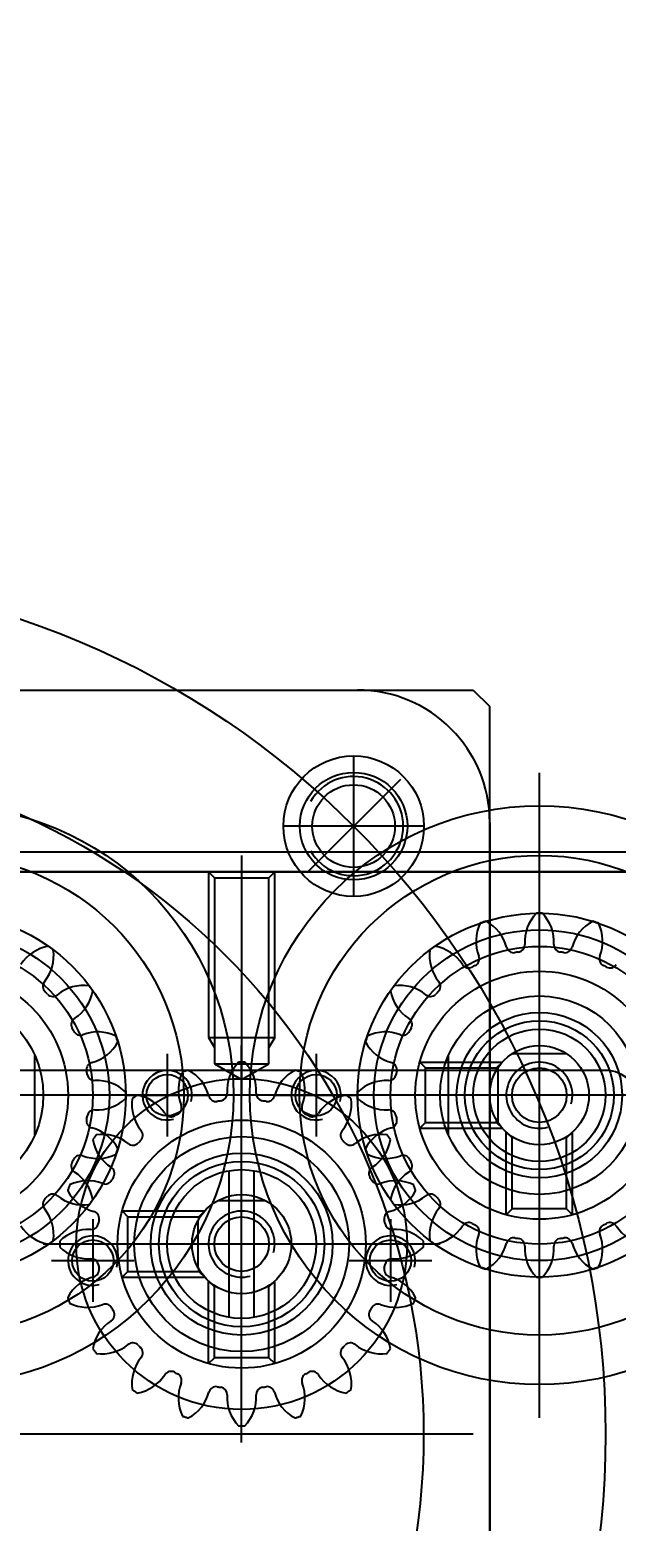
# Model space of a CAD drawing. Header units: inches. Extents: x 0 to 77285, y -118 to 40065.
# Drawn here: x 15796.8 to 15832.3, y 25655.3 to 25745.5 of the extents above; entities that cross this region are included whole.
import ezdxf

# ---------------------------------------------------------------- set-up
doc = ezdxf.new("R2010")
doc.units = ezdxf.units.IN
doc.header["$LTSCALE"] = 5
doc.header["$MEASUREMENT"] = 0
doc.layers.add('A', color=8, linetype='Continuous')
doc.styles.add('SCI', font='')
doc.styles.get('SCI').set_extended_font_data('Gulim')
doc.dimstyles.new('SCH', dxfattribs={"dimtxt": 2.5, "dimasz": 2, "dimexe": 1.25, "dimexo": 0.625, "dimtad": 1, "dimdec": 8, "dimtxsty": 'SCI', "dimcen": 2.5, "dimclrd": 4, "dimclre": 4, "dimclrt": 7, "dimadec": 8, "dimazin": 2, "dimtfac": 1, "dimtdec": 8, "dimtmove": 0, "dimatfit": 3, "dimfxl": 1, "dimarcsym": 0})

# ---------------------------------------------------------------- blocks, each defined once
blk = doc.blocks.new('A$Cc399747e')
for p, q in [((1458.797, 660), (1458.797, 572)), ((1458.797, 586), (1458.797, 653)), ((1459.797, 616), (1547.797, 616)), ((1473.797, 616.5), (1473.797, 592.5)), ((1455.797, 615), (1455.797, 576)), ((1471.797, 611.729), (1471.797, 606.736)), ((1471.797, 611.729), (1472.147, 611.379)), ((1473.797, 612), (1473.797, 597)), ((1475.797, 611.729), (1475.447, 611.379)), ((1475.797, 611.729), (1475.797, 606.736)), ((1472.147, 611.379), (1475.447, 611.379)), ((1472.147, 611.379), (1472.147, 607.086)), ((1475.447, 611.379), (1475.447, 607.086)), ((1473.797, 610), (1473.797, 599)), ((1473.047, 608.937), (1473.047, 600.063)), ((1474.547, 608.937), (1474.547, 600.063)), ((1455.797, 608.5), (1455.797, 582.5)), ((1464.797, 603), (1464.797, 608)), ((1482.797, 603), (1482.797, 608)), ((1455.797, 607.5), (1455.797, 583.5)), ((1472.147, 607.086), (1471.797, 606.736)), ((1472.147, 607.086), (1472.277, 607.086)), ((1475.318, 607.086), (1475.447, 607.086)), ((1475.447, 607.086), (1475.797, 606.736)), ((1481.026, 606.5), (1476.033, 606.5)), ((1476.383, 606.15), (1476.033, 606.5)), ((1476.383, 606.15), (1476.383, 606.021)), ((1480.676, 606.15), (1476.383, 606.15)), ((1481.026, 606.5), (1480.676, 606.15)), ((1480.676, 606.15), (1480.676, 602.85)), ((1467.297, 605.5), (1462.297, 605.5)), ((1476.438, 603.077), (1476.438, 605.923)), ((1485.297, 605.5), (1480.297, 605.5)), ((1461.797, 604.5), (1485.797, 604.5)), ((1466.297, 604.5), (1481.297, 604.5)), ((1468.297, 604.5), (1479.297, 604.5)), ((1453.797, 602.729), (1453.797, 597.736)), ((1453.797, 602.729), (1454.147, 602.379)), ((1454.147, 602.379), (1457.447, 602.379)), ((1454.147, 602.379), (1454.147, 598.086)), ((1457.797, 602.729), (1457.447, 602.379)), ((1457.447, 602.379), (1457.447, 598.086)), ((1457.797, 602.729), (1457.797, 597.736)), ((1476.383, 602.85), (1476.033, 602.5)), ((1481.026, 602.5), (1476.033, 602.5)), ((1476.383, 602.979), (1476.383, 602.85)), ((1480.676, 602.85), (1476.383, 602.85)), ((1481.026, 602.5), (1480.676, 602.85)), ((1475.22, 601.859), (1472.374, 601.859)), ((1454.147, 598.086), (1453.797, 597.736)), ((1454.147, 598.086), (1454.277, 598.086)), ((1457.318, 598.086), (1457.447, 598.086)), ((1457.447, 598.086), (1457.797, 597.736)), ((1461.297, 597.898), (1461.297, 593.102)), ((1469.297, 593), (1469.297, 598)), ((1478.297, 593), (1478.297, 598)), ((1486.297, 597.898), (1486.297, 593.102)), ((1463.026, 597.5), (1458.033, 597.5)), ((1458.383, 597.15), (1458.033, 597.5)), ((1458.298, 593.843), (1458.298, 597.157)), ((1458.383, 597.15), (1458.383, 597.021)), ((1462.676, 597.15), (1458.383, 597.15)), ((1463.026, 597.5), (1462.676, 597.15)), ((1462.676, 597.15), (1462.676, 593.85)), ((1436.297, 595.5), (1475.297, 595.5)), ((1442.797, 595.5), (1468.797, 595.5)), ((1443.797, 595.5), (1467.797, 595.5)), ((1471.797, 595.5), (1466.797, 595.5)), ((1472.297, 595.5), (1511.297, 595.5)), ((1473.797, 581), (1473.797, 595.553)), ((1480.797, 595.5), (1475.797, 595.5)), ((1478.797, 595.5), (1504.797, 595.5)), ((1479.797, 595.5), (1503.797, 595.5)), ((1473.797, 594.553), (1472.147, 593.6)), ((1475.447, 593.6), (1473.797, 594.553)), ((1458.383, 593.85), (1458.033, 593.5)), ((1463.026, 593.5), (1458.033, 593.5)), ((1458.383, 593.979), (1458.383, 593.85)), ((1462.676, 593.85), (1458.383, 593.85)), ((1463.026, 593.5), (1462.676, 593.85)), ((1475.447, 593.6), (1472.147, 593.6)), ((1472.147, 593.6), (1472.147, 582.35)), ((1475.447, 582.35), (1475.447, 593.6)), ((1454.14, 592.999), (1457.454, 592.999)), ((1471.797, 592), (1472.147, 592.606)), ((1475.797, 592), (1475.447, 592.606)), ((1475.797, 592), (1471.797, 592)), ((1471.797, 592), (1471.797, 582)), ((1475.797, 582), (1475.797, 592)), ((1458.797, 579), (1458.797, 586)), ((1467.027, 574.98), (1467.027, 583.48)), ((1617.797, 582), (1042.797, 582)), ((1464.199, 576.402), (1469.856, 582.059)), ((1472.147, 582.35), (1471.797, 582)), ((1475.447, 582.35), (1472.147, 582.35)), ((1475.797, 582), (1475.447, 582.35)), ((1462.777, 579.23), (1471.277, 579.23)), ((1459.797, 571), (1458.797, 572)), ((1547.797, 571), (1459.797, 571)), ((1540.797, 571), (1466.797, 571))]:
    blk.add_line(p, q)
at = {"ltscale": 3}
for p, q in [((1451.787, 594), (1547.787, 594)), ((1042.797, 582), (1617.797, 582)), ((1042.797, 580.8), (1617.797, 580.8))]:
    blk.add_line(p, q, dxfattribs=at)
for centre, radius in [((1503.797, 616), 52.001), ((1503.797, 616), 52.001), ((1503.797, 616), 41), ((1503.797, 634), 20), ((1503.797, 634), 18.5), ((1473.797, 604.5), 10), ((1455.797, 595.5), 17.5), ((1491.797, 595.5), 17.5), ((1473.797, 604.5), 7.5), ((1473.797, 604.5), 6.5), ((1455.797, 595.5), 14.5), ((1473.797, 604.5), 5.5), ((1491.797, 595.5), 14.5), ((1473.797, 604.5), 5), ((1473.797, 604.5), 4.5), ((1473.797, 604.5), 4.5), ((1473.797, 604.5), 3), ((1473.797, 604.5), 3), ((1455.797, 595.5), 11), ((1464.797, 605.5), 1.25), ((1473.797, 604.5), 1.65), ((1491.797, 595.5), 11), ((1482.797, 605.5), 1.25), ((1455.797, 595.5), 10), ((1491.797, 595.5), 10), ((1455.797, 595.5), 9), ((1491.797, 595.5), 9), ((1455.797, 595.5), 7.5), ((1491.797, 595.5), 7.5), ((1455.797, 595.5), 6), ((1491.797, 595.5), 6), ((1455.797, 595.5), 5), ((1455.797, 595.5), 4.5), ((1455.797, 595.5), 4), ((1455.797, 595.5), 3), ((1455.797, 595.5), 3), ((1455.797, 595.5), 1.65), ((1469.297, 595.5), 1.25), ((1478.297, 595.5), 1.25), ((1467.027, 579.23), 4.25), ((1467.027, 579.23), 3.25), ((1467.027, 579.23), 2.5)]:
    blk.add_circle(centre, radius)
for centre, radius, start, end in [((1473.797, 604.5), 11, 107.05064, 108), ((1469.403, 612.806), 2.5, 14.84215, 62.13454), ((1475.409, 613.758), 2.5, 135.86546, 183.15785), ((1473.797, 604.5), 11, 90, 90.94936), ((1473.797, 604.5), 11, 89.05064, 90), ((1472.185, 613.758), 2.5, 356.84215, 44.13454), ((1478.191, 612.806), 2.5, 117.86546, 165.15785), ((1473.797, 604.5), 11, 72, 72.94936), ((1472.47, 613.803), 2.5, 153.86546, 201.15785), ((1473.797, 604.5), 11, 108, 108.94936), ((1473.797, 604.5), 11, 71.05064, 72), ((1475.125, 613.803), 2.5, 338.84215, 26.13454), ((1469.66, 612.937), 2.5, 171.86546, 219.15785), ((1473.797, 604.5), 11, 126, 126.94936), ((1473.797, 604.5), 11, 125.05064, 126), ((1467.052, 611.042), 2.5, 32.84215, 80.13454), ((1472.247, 613.56), 0.442, 194.84215, 279.71096), ((1472.472, 613.596), 0.442, 278.28904, 3.15785), ((1475.122, 613.596), 0.442, 176.84215, 261.71096), ((1475.348, 613.56), 0.442, 260.28904, 345.15785), ((1480.543, 611.042), 2.5, 99.86546, 147.15785), ((1477.935, 612.937), 2.5, 320.84215, 8.13454), ((1473.797, 604.5), 11, 54, 54.94936), ((1473.797, 604.5), 11, 53.05064, 54), ((1469.523, 612.637), 0.442, 212.84215, 297.71096), ((1473.797, 604.5), 8.75, 117, 117.71096), ((1473.797, 604.5), 8.75, 116.28904, 117), ((1469.726, 612.741), 0.442, 296.28904, 21.15785), ((1473.797, 604.5), 8.75, 99, 99.71096), ((1473.797, 604.5), 8.75, 98.28904, 99), ((1473.797, 604.5), 8.75, 81, 81.71096), ((1473.797, 604.5), 8.75, 80.28904, 81), ((1477.868, 612.741), 0.442, 158.84215, 243.71096), ((1473.797, 604.5), 8.75, 63, 63.71096), ((1473.797, 604.5), 8.75, 62.28904, 63), ((1478.071, 612.637), 0.442, 242.28904, 327.15785), ((1473.797, 604.5), 11, 144, 144.94936), ((1467.255, 611.246), 2.5, 189.86546, 237.15785), ((1473.797, 604.5), 11, 143.05064, 144), ((1465.36, 608.637), 2.5, 50.84215, 98.13454), ((1467.218, 610.918), 0.442, 230.84215, 315.71096), ((1473.797, 604.5), 8.75, 135, 135.71096), ((1473.797, 604.5), 8.75, 134.28904, 135), ((1467.379, 611.08), 0.442, 314.28904, 39.15785), ((1480.215, 611.08), 0.442, 140.84215, 225.71096), ((1473.797, 604.5), 8.75, 45, 45.71096), ((1473.797, 604.5), 8.75, 44.28904, 45), ((1480.377, 610.918), 0.442, 224.28904, 309.15785), ((1482.234, 608.637), 2.5, 81.86546, 129.15785), ((1480.339, 611.246), 2.5, 302.84215, 350.13454), ((1473.797, 604.5), 11, 36, 36.94936), ((1473.797, 604.5), 11, 35.05064, 36), ((1465.66, 608.774), 0.442, 332.28904, 57.15785), ((1481.935, 608.774), 0.442, 122.84215, 207.71096), ((1473.797, 604.5), 11, 162, 162.94936), ((1473.797, 604.5), 11, 161.05064, 162), ((1464.495, 605.828), 2.5, 68.84215, 116.13454), ((1465.556, 608.571), 0.442, 248.84215, 333.71096), ((1473.797, 604.5), 8.75, 153, 153.71096), ((1473.797, 604.5), 8.75, 152.28904, 153), ((1473.797, 604.5), 8.75, 27, 27.71096), ((1473.797, 604.5), 8.75, 26.28904, 27), ((1482.038, 608.571), 0.442, 206.28904, 291.15785), ((1483.1, 605.828), 2.5, 63.86546, 111.15785), ((1473.797, 604.5), 11, 18, 18.94936), ((1473.797, 604.5), 11, 17.05064, 18), ((1465.491, 608.894), 2.5, 207.86546, 255.15785), ((1464.797, 605.5), 1.5, 165, 105), ((1482.797, 605.5), 1.5, 165, 105), ((1482.104, 608.894), 2.5, 284.84215, 332.13454), ((1455.797, 595.5), 11, 107.05064, 108), ((1451.403, 603.806), 2.5, 14.84215, 62.13454), ((1457.409, 604.758), 2.5, 135.86546, 183.15785), ((1455.797, 595.5), 11, 90, 90.94936), ((1455.797, 595.5), 11, 89.05064, 90), ((1454.185, 604.758), 2.5, 356.84215, 44.13454), ((1460.191, 603.806), 2.5, 117.86546, 165.15785), ((1455.797, 595.5), 11, 72, 72.94936), ((1464.737, 606.051), 0.442, 350.28904, 75.15785), ((1473.797, 604.5), 8.75, 170.28904, 171), ((1473.797, 604.5), 2, 165, 105), ((1482.857, 606.051), 0.442, 104.84215, 189.71096), ((1473.797, 604.5), 8.75, 9, 9.71096), ((1454.47, 604.803), 2.5, 153.86546, 201.15785), ((1455.797, 595.5), 11, 108, 108.94936), ((1455.797, 595.5), 11, 71.05064, 72), ((1457.125, 604.803), 2.5, 338.84215, 26.13454), ((1464.54, 602.888), 2.5, 86.84215, 134.13454), ((1464.702, 605.825), 0.442, 266.84215, 351.71096), ((1473.797, 604.5), 8.75, 171, 171.71096), ((1473.797, 604.5), 8.75, 8.28904, 9), ((1482.893, 605.825), 0.442, 188.28904, 273.15785), ((1483.055, 602.888), 2.5, 45.86546, 93.15785), ((1449.052, 602.042), 2.5, 32.84215, 80.13454), ((1454.247, 604.56), 0.442, 194.84215, 279.71096), ((1454.472, 604.596), 0.442, 278.28904, 3.15785), ((1457.122, 604.596), 0.442, 176.84215, 261.71096), ((1457.348, 604.56), 0.442, 260.28904, 345.15785), ((1462.543, 602.042), 2.5, 99.86546, 147.15785), ((1459.935, 603.937), 2.5, 320.84215, 8.13454), ((1455.797, 595.5), 11, 54, 54.94936), ((1455.797, 595.5), 11, 53.05064, 54), ((1473.797, 604.5), 11, 179.05064, 180), ((1473.797, 604.5), 11, 180, 180.94936), ((1464.54, 606.112), 2.5, 225.86546, 273.15785), ((1483.055, 606.112), 2.5, 266.84215, 314.13454), ((1473.797, 604.5), 11, 360, 0.94936), ((1473.797, 604.5), 11, 359.05064, 0), ((1487.66, 603.937), 2.5, 171.86546, 219.15785), ((1491.797, 595.5), 11, 126, 126.94936), ((1491.797, 595.5), 11, 125.05064, 126), ((1485.052, 602.042), 2.5, 32.84215, 80.13454), ((1451.523, 603.637), 0.442, 212.84215, 297.71096), ((1455.797, 595.5), 8.75, 117, 117.71096), ((1455.797, 595.5), 8.75, 116.28904, 117), ((1451.726, 603.741), 0.442, 296.28904, 21.15785), ((1455.797, 595.5), 8.75, 99, 99.71096), ((1455.797, 595.5), 8.75, 98.28904, 99), ((1455.797, 595.5), 8.75, 81, 81.71096), ((1455.797, 595.5), 8.75, 80.28904, 81), ((1459.868, 603.741), 0.442, 158.84215, 243.71096), ((1455.797, 595.5), 8.75, 63, 63.71096), ((1455.797, 595.5), 8.75, 62.28904, 63), ((1460.071, 603.637), 0.442, 242.28904, 327.15785), ((1464.702, 603.175), 0.442, 8.28904, 93.15785), ((1482.893, 603.175), 0.442, 86.84215, 171.71096), ((1465.491, 600.106), 2.5, 104.84215, 152.13454), ((1464.737, 602.95), 0.442, 284.84215, 9.71096), ((1473.797, 604.5), 8.75, 188.28904, 189), ((1473.797, 604.5), 8.75, 189, 189.71096), ((1482.857, 602.95), 0.442, 170.28904, 255.15785), ((1473.797, 604.5), 8.75, 350.28904, 351), ((1473.797, 604.5), 8.75, 351, 351.71096), ((1482.104, 600.106), 2.5, 27.86546, 75.15785), ((1462.215, 602.08), 0.442, 140.84215, 225.71096), ((1455.797, 595.5), 8.75, 45, 45.71096), ((1455.797, 595.5), 8.75, 44.28904, 45), ((1462.377, 601.918), 0.442, 224.28904, 309.15785), ((1464.234, 599.637), 2.5, 81.86546, 129.15785), ((1462.339, 602.246), 2.5, 302.84215, 350.13454), ((1455.797, 595.5), 11, 36, 36.94936), ((1455.797, 595.5), 11, 35.05064, 36), ((1491.797, 595.5), 11, 144, 144.94936), ((1485.255, 602.246), 2.5, 189.86546, 237.15785), ((1491.797, 595.5), 11, 143.05064, 144), ((1483.36, 599.637), 2.5, 50.84215, 98.13454), ((1485.218, 601.918), 0.442, 230.84215, 315.71096), ((1491.797, 595.5), 8.75, 135, 135.71096), ((1491.797, 595.5), 8.75, 134.28904, 135), ((1485.379, 602.08), 0.442, 314.28904, 39.15785), ((1473.797, 604.5), 11, 197.05064, 198), ((1473.797, 604.5), 11, 198, 198.94936), ((1464.495, 603.172), 2.5, 243.86546, 291.15785), ((1465.556, 600.429), 0.442, 26.28904, 111.15785), ((1473.797, 604.5), 8.75, 206.28904, 207), ((1473.797, 604.5), 8.75, 333, 333.71096), ((1482.038, 600.429), 0.442, 68.84215, 153.71096), ((1483.1, 603.172), 2.5, 248.84215, 296.13454), ((1473.797, 604.5), 11, 341.05064, 342), ((1473.797, 604.5), 11, 342, 342.94936), ((1463.935, 599.774), 0.442, 122.84215, 207.71096), ((1467.255, 597.754), 2.5, 122.84215, 170.13454), ((1465.66, 600.226), 0.442, 302.84215, 27.71096), ((1473.797, 604.5), 8.75, 207, 207.71096), ((1481.935, 600.226), 0.442, 152.28904, 237.15785), ((1473.797, 604.5), 8.75, 332.28904, 333), ((1480.339, 597.754), 2.5, 9.86546, 57.15785), ((1483.66, 599.774), 0.442, 332.28904, 57.15785), ((1455.797, 595.5), 8.75, 27, 27.71096), ((1455.797, 595.5), 8.75, 26.28904, 27), ((1464.038, 599.571), 0.442, 206.28904, 291.15785), ((1465.1, 596.828), 2.5, 63.86546, 111.15785), ((1455.797, 595.5), 11, 18, 18.94936), ((1455.797, 595.5), 11, 17.05064, 18), ((1491.797, 595.5), 11, 162, 162.94936), ((1491.797, 595.5), 11, 161.05064, 162), ((1482.495, 596.828), 2.5, 68.84215, 116.13454), ((1483.556, 599.571), 0.442, 248.84215, 333.71096), ((1491.797, 595.5), 8.75, 153, 153.71096), ((1491.797, 595.5), 8.75, 152.28904, 153), ((1464.104, 599.894), 2.5, 284.84215, 332.13454), ((1473.797, 604.5), 11, 215.05064, 216), ((1473.797, 604.5), 11, 216, 216.94936), ((1465.36, 600.363), 2.5, 261.86546, 309.15785), ((1467.218, 598.082), 0.442, 44.28904, 129.15785), ((1473.797, 604.5), 8.75, 224.28904, 225), ((1473.797, 604.5), 8.75, 225, 225.71096), ((1467.379, 597.921), 0.442, 320.84215, 45.71096), ((1480.215, 597.921), 0.442, 134.28904, 219.15785), ((1473.797, 604.5), 8.75, 314.28904, 315), ((1473.797, 604.5), 8.75, 315, 315.71096), ((1480.377, 598.082), 0.442, 50.84215, 135.71096), ((1482.234, 600.363), 2.5, 230.84215, 278.13454), ((1483.491, 599.894), 2.5, 207.86546, 255.15785), ((1473.797, 604.5), 11, 323.05064, 324), ((1473.797, 604.5), 11, 324, 324.94936), ((1455.797, 595.5), 2, 165, 105), ((1464.857, 597.051), 0.442, 104.84215, 189.71096), ((1455.797, 595.5), 8.75, 9, 9.71096), ((1469.66, 596.063), 2.5, 140.84215, 188.13454), ((1469.297, 595.5), 1.5, 165, 105), ((1478.297, 595.5), 1.5, 165, 105), ((1477.935, 596.063), 2.5, 351.86546, 39.15785), ((1482.737, 597.051), 0.442, 350.28904, 75.15785), ((1491.797, 595.5), 8.75, 170.28904, 171), ((1455.797, 595.5), 8.75, 8.28904, 9), ((1464.893, 596.825), 0.442, 188.28904, 273.15785), ((1465.055, 593.888), 2.5, 45.86546, 93.15785), ((1467.052, 597.958), 2.5, 279.86546, 327.15785), ((1469.523, 596.363), 0.442, 62.28904, 147.15785), ((1473.797, 604.5), 8.75, 242.28904, 243), ((1473.797, 604.5), 8.75, 243, 243.71096), ((1469.726, 596.259), 0.442, 338.84215, 63.71096), ((1472.47, 595.197), 2.5, 158.84215, 206.13454), ((1475.125, 595.197), 2.5, 333.86546, 21.15785), ((1477.868, 596.259), 0.442, 116.28904, 201.15785), ((1473.797, 604.5), 8.75, 296.28904, 297), ((1473.797, 604.5), 8.75, 297, 297.71096), ((1478.071, 596.363), 0.442, 32.84215, 117.71096), ((1480.543, 597.958), 2.5, 212.84215, 260.13454), ((1482.54, 593.888), 2.5, 86.84215, 134.13454), ((1482.702, 596.825), 0.442, 266.84215, 351.71096), ((1491.797, 595.5), 8.75, 171, 171.71096), ((1465.055, 597.112), 2.5, 266.84215, 314.13454), ((1455.797, 595.5), 11, 360, 0.94936), ((1455.797, 595.5), 11, 359.05064, 0), ((1473.797, 604.5), 11, 233.05064, 234), ((1473.797, 604.5), 11, 234, 234.94936), ((1469.403, 596.194), 2.5, 297.86546, 345.15785), ((1472.247, 595.44), 0.442, 80.28904, 165.15785), ((1473.797, 604.5), 8.75, 260.28904, 261), ((1473.797, 604.5), 8.75, 261, 261.71096), ((1472.472, 595.405), 0.442, 356.84215, 81.71096), ((1475.409, 595.242), 2.5, 176.84215, 224.13454), ((1472.185, 595.242), 2.5, 315.86546, 3.15785), ((1475.122, 595.405), 0.442, 98.28904, 183.15785), ((1473.797, 604.5), 8.75, 278.28904, 279), ((1473.797, 604.5), 8.75, 279, 279.71096), ((1475.348, 595.44), 0.442, 14.84215, 99.71096), ((1478.191, 596.194), 2.5, 194.84215, 242.13454), ((1473.797, 604.5), 11, 305.05064, 306), ((1473.797, 604.5), 11, 306, 306.94936), ((1491.797, 595.5), 11, 179.05064, 180), ((1491.797, 595.5), 11, 180, 180.94936), ((1482.54, 597.112), 2.5, 225.86546, 273.15785), ((1464.893, 594.175), 0.442, 86.84215, 171.71096), ((1482.702, 594.175), 0.442, 8.28904, 93.15785), ((1464.857, 593.95), 0.442, 170.28904, 255.15785), ((1455.797, 595.5), 8.75, 350.28904, 351), ((1455.797, 595.5), 8.75, 351, 351.71096), ((1464.104, 591.106), 2.5, 27.86546, 75.15785), ((1473.797, 604.5), 11, 251.05064, 252), ((1473.797, 604.5), 11, 252, 252.94936), ((1473.797, 604.5), 11, 269.05064, 270), ((1473.797, 604.5), 11, 270, 270.94936), ((1473.797, 604.5), 11, 287.05064, 288), ((1473.797, 604.5), 11, 288, 288.94936), ((1483.491, 591.106), 2.5, 104.84215, 152.13454), ((1482.737, 593.95), 0.442, 284.84215, 9.71096), ((1491.797, 595.5), 8.75, 188.28904, 189), ((1491.797, 595.5), 8.75, 189, 189.71096), ((1455.797, 595.5), 8.75, 333, 333.71096), ((1464.038, 591.429), 0.442, 68.84215, 153.71096), ((1465.1, 594.172), 2.5, 248.84215, 296.13454), ((1455.797, 595.5), 11, 341.05064, 342), ((1455.797, 595.5), 11, 342, 342.94936), ((1491.797, 595.5), 11, 197.05064, 198), ((1491.797, 595.5), 11, 198, 198.94936), ((1482.495, 594.172), 2.5, 243.86546, 291.15785), ((1483.556, 591.429), 0.442, 26.28904, 111.15785), ((1491.797, 595.5), 8.75, 206.28904, 207), ((1463.935, 591.226), 0.442, 152.28904, 237.15785), ((1455.797, 595.5), 8.75, 332.28904, 333), ((1462.339, 588.754), 2.5, 9.86546, 57.15785), ((1485.255, 588.754), 2.5, 122.84215, 170.13454), ((1483.66, 591.226), 0.442, 302.84215, 27.71096), ((1491.797, 595.5), 8.75, 207, 207.71096), ((1462.215, 588.921), 0.442, 134.28904, 219.15785), ((1455.797, 595.5), 8.75, 314.28904, 315), ((1455.797, 595.5), 8.75, 315, 315.71096), ((1462.377, 589.082), 0.442, 50.84215, 135.71096), ((1464.234, 591.363), 2.5, 230.84215, 278.13454), ((1455.797, 595.5), 11, 323.05064, 324), ((1455.797, 595.5), 11, 324, 324.94936), ((1491.797, 595.5), 11, 215.05064, 216), ((1491.797, 595.5), 11, 216, 216.94936), ((1483.36, 591.363), 2.5, 261.86546, 309.15785), ((1485.218, 589.082), 0.442, 44.28904, 129.15785), ((1491.797, 595.5), 8.75, 224.28904, 225), ((1491.797, 595.5), 8.75, 225, 225.71096), ((1485.379, 588.921), 0.442, 320.84215, 45.71096), ((1459.935, 587.063), 2.5, 351.86546, 39.15785), ((1487.66, 587.063), 2.5, 140.84215, 188.13454), ((1451.523, 587.363), 0.442, 62.28904, 147.15785), ((1455.797, 595.5), 8.75, 242.28904, 243), ((1455.797, 595.5), 8.75, 243, 243.71096), ((1451.726, 587.259), 0.442, 338.84215, 63.71096), ((1454.47, 586.197), 2.5, 158.84215, 206.13454), ((1457.125, 586.197), 2.5, 333.86546, 21.15785), ((1459.868, 587.259), 0.442, 116.28904, 201.15785), ((1455.797, 595.5), 8.75, 296.28904, 297), ((1455.797, 595.5), 8.75, 297, 297.71096), ((1460.071, 587.363), 0.442, 32.84215, 117.71096), ((1462.543, 588.958), 2.5, 212.84215, 260.13454), ((1485.052, 588.958), 2.5, 279.86546, 327.15785), ((1451.403, 587.194), 2.5, 297.86546, 345.15785), ((1454.247, 586.44), 0.442, 80.28904, 165.15785), ((1455.797, 595.5), 8.75, 260.28904, 261), ((1455.797, 595.5), 8.75, 261, 261.71096), ((1454.472, 586.405), 0.442, 356.84215, 81.71096), ((1457.409, 586.242), 2.5, 176.84215, 224.13454), ((1454.185, 586.242), 2.5, 315.86546, 3.15785), ((1457.122, 586.405), 0.442, 98.28904, 183.15785), ((1455.797, 595.5), 8.75, 278.28904, 279), ((1455.797, 595.5), 8.75, 279, 279.71096), ((1457.348, 586.44), 0.442, 14.84215, 99.71096), ((1460.191, 587.194), 2.5, 194.84215, 242.13454), ((1455.797, 595.5), 11, 305.05064, 306), ((1455.797, 595.5), 11, 306, 306.94936), ((1491.797, 595.5), 11, 233.05064, 234), ((1491.797, 595.5), 11, 234, 234.94936), ((1455.797, 595.5), 11, 251.05064, 252), ((1455.797, 595.5), 11, 252, 252.94936), ((1455.797, 595.5), 11, 269.05064, 270), ((1455.797, 595.5), 11, 270, 270.94936), ((1455.797, 595.5), 11, 287.05064, 288), ((1455.797, 595.5), 11, 288, 288.94936), ((1467.027, 579.23), 3, 30, 330), ((1466.797, 579), 8, 180, 270)]:
    blk.add_arc(centre, radius, start, end)
blk.add_arc((1451.787, 596), 2, 180, 270, dxfattribs=at)
blk = doc.blocks.new('*D366')
at = {"color": 4, "lineweight": -2, "transparency": 16777216}
for p, q in [((12554.65, 23925.55), (12554.65, 28076.143)), ((17979.65, 23925.05), (17979.65, 28076.143)), ((12714.65, 27976.143), (17819.65, 27976.143))]:
    blk.add_line(p, q, dxfattribs=at)
at = {"color": 4, "transparency": 16777216}
for points in [[(12714.65, 28002.81), (12714.65, 27949.477), (12554.65, 27976.143)], [(17819.65, 28002.81), (17819.65, 27949.477), (17979.65, 27976.143)]]:
    blk.add_solid(points, dxfattribs=at)
at = {"layer": 'Defpoints', "color": 0, "transparency": 16777216}
for p in [(17979.65, 27976.143), (12554.65, 23875.55), (17979.65, 23875.05)]:
    blk.add_point(p, dxfattribs=at)
at = {"color": 7, "transparency": 16777216, "insert": (15267.15, 28128.806), "char_height": 200, "attachment_point": 5, "style": 'SCI'}
blk.add_mtext('5425', dxfattribs=at)
blk = doc.blocks.new('*D367')
at = {"color": 4, "lineweight": -2, "transparency": 16777216}
for p, q in [((12554.65, 23925.55), (12554.65, 29140.675)), ((21064.65, 23433.05), (21064.65, 29140.675)), ((12714.65, 29040.675), (20904.65, 29040.675))]:
    blk.add_line(p, q, dxfattribs=at)
at = {"color": 4, "transparency": 16777216}
for points in [[(12714.65, 29067.342), (12714.65, 29014.009), (12554.65, 29040.675)], [(20904.65, 29067.342), (20904.65, 29014.009), (21064.65, 29040.675)]]:
    blk.add_solid(points, dxfattribs=at)
at = {"layer": 'Defpoints', "color": 0, "transparency": 16777216}
for p in [(21064.65, 29040.675), (12554.65, 23875.55), (21064.65, 23383.05)]:
    blk.add_point(p, dxfattribs=at)
at = {"color": 7, "transparency": 16777216, "insert": (16809.65, 29193.472), "char_height": 200, "attachment_point": 5, "style": 'SCI'}
blk.add_mtext('8510', dxfattribs=at)
blk = doc.blocks.new('*D374')
at = {"color": 4, "lineweight": -2, "transparency": 16777216}
for p, q in [((12554.65, 23925.55), (12554.65, 30215.876)), ((37924.65, 23433.05), (37924.65, 30215.876)), ((12714.65, 30115.876), (37764.65, 30115.876))]:
    blk.add_line(p, q, dxfattribs=at)
at = {"color": 4, "transparency": 16777216}
for points in [[(12714.65, 30142.543), (12714.65, 30089.21), (12554.65, 30115.876)], [(37764.65, 30142.543), (37764.65, 30089.21), (37924.65, 30115.876)]]:
    blk.add_solid(points, dxfattribs=at)
at = {"layer": 'Defpoints', "color": 0, "transparency": 16777216}
for p in [(37924.65, 30115.876), (12554.65, 23875.55), (37924.65, 23383.05)]:
    blk.add_point(p, dxfattribs=at)
at = {"color": 7, "transparency": 16777216, "insert": (25239.65, 30268.539), "char_height": 200, "attachment_point": 5, "style": 'SCI'}
blk.add_mtext('25370', dxfattribs=at)

msp = doc.modelspace()

# ---------------------------------------------------------------- block references
at = {"layer": 'A', "rotation": 180}
msp.add_blockref('A$Cc399747e', (17283.44187244, 26276.55060516), dxfattribs=at)

# ---------------------------------------------------------------- dimensions: what is measured, and where the dimension line sits
for base, p2, picture, middle in [((37924.649780898, 30115.8761734788), (37924.649780898, 23383.0504762948), '*D374', (25239.649780898, 30268.5392893244)), ((21064.649780898, 29040.6754827387), (21064.649780898, 23383.0504762948), '*D367', (16809.649780898, 29193.4717543765)), ((17979.649780898, 27976.1433020648), (17979.649780898, 23875.0504762948), '*D366', (15267.149780898, 28128.8064179103))]:
    dim = msp.add_linear_dim(base=base, p1=(12554.649780898, 23875.5504762968), p2=p2, dimstyle='SCH', override={"dimscale": 80})
    dim.commit()
    dim.dimension.update_dxf_attribs({"geometry": picture, "text_midpoint": middle})

doc.saveas('drawing.dxf')
